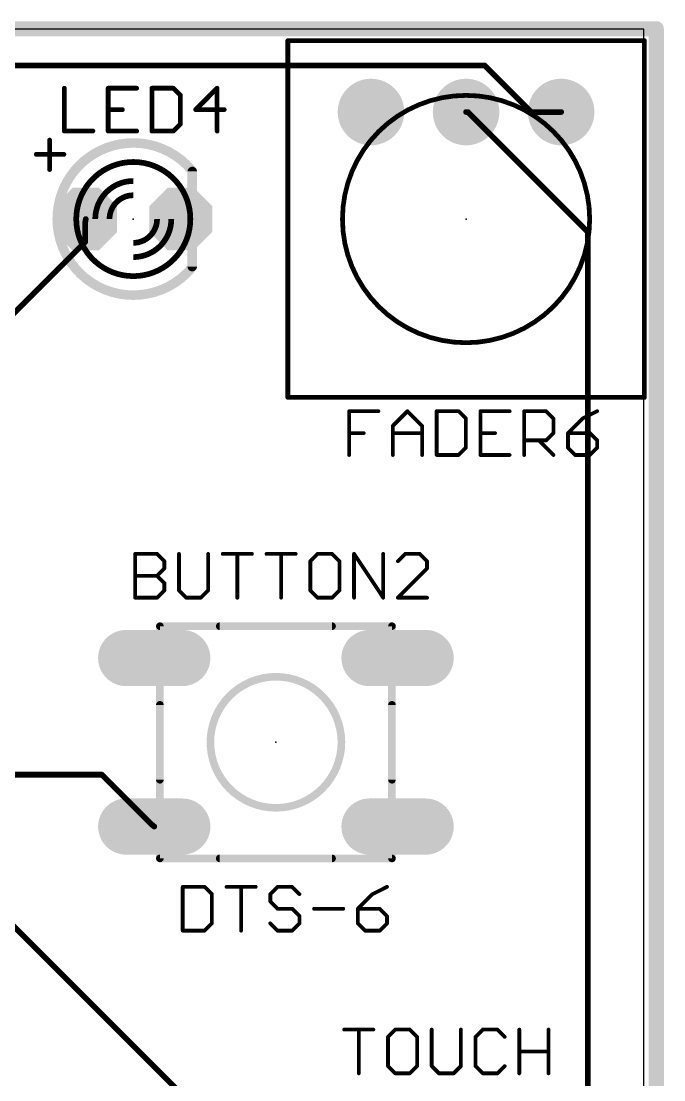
# Model space of a CAD drawing. Extents: x 0 to 101, y -4 to 80.
# Drawn here: x 83.36 to 100.53, y 51.95 to 80.21 of the extents above; entities that cross this region are included whole.
import ezdxf

# ---------------------------------------------------------------- set-up
doc = ezdxf.new("R2010")
doc.units = 0
for name, color, linetype in [('1', 14, 'CONTINUOUS'), ('16', 174, 'CONTINUOUS'), ('17', 94, 'CONTINUOUS'), ('20', 178, 'CONTINUOUS'), ('21', 251, 'CONTINUOUS'), ('23', 178, 'CONTINUOUS'), ('25', 251, 'CONTINUOUS'), ('27', 251, 'CONTINUOUS'), ('51', 251, 'CONTINUOUS')]:
    doc.layers.add(name, color=color, linetype=linetype)

# ---------------------------------------------------------------- blocks, each defined once
blk = doc.blocks.new('LONGP100')
at = {"const_width": 1}
blk.add_lwpolyline([(-0.5, 0), (0.5, 0)], dxfattribs=at)
at = {"const_width": 0.5}
for points in [[(-0.5, 0.25, 1), (-0.5, -0.25)], [(0.5, -0.25, 1), (0.5, 0.25)]]:
    blk.add_lwpolyline(points, format="xyb", dxfattribs=at)
blk = doc.blocks.new('ROUNDP')
at = {"const_width": 0.5}
blk.add_lwpolyline([(0, -0.25, 1), (0, 0.25, 1), (0, -0.25)], format="xyb", dxfattribs=at)
blk = doc.blocks.new('OCTAGONP')
at = {"const_width": 0.5}
blk.add_lwpolyline([(-0.25, -0.1036), (-0.25, 0.1036), (-0.1036, 0.25), (0.1036, 0.25), (0.25, 0.1036), (0.25, -0.1036), (0.1036, -0.25), (-0.1036, -0.25), (-0.25, -0.1036), (-0.25, 0.1036)], dxfattribs=at)

msp = doc.modelspace()

# ---------------------------------------------------------------- linework, layer by layer
at = {"layer": '1'}
for points, const_width in [([(100.33, 80.01), (0, 80.01)], 0.4064), ([(100.33, 0), (100.33, 80.01)], 0.4064), ([(81.1657, 79.0321), (95.7453, 79.0321)], 0.1524), ([(95.7453, 79.0321), (96.9899, 77.7875)], 0.1524), ([(95.3008, 77.7875), (95.25, 77.7875)], 0.1524), ([(95.3008, 77.7875), (98.5012, 74.5871)], 0.1524), ([(96.9899, 77.7875), (97.79, 77.7875)], 0.1524), ([(85.0773, 74.8538), (85.09, 74.93)], 0.1524), ([(85.0773, 74.8538), (85.0773, 74.3204)], 0.1524), ([(98.5012, 74.5871), (98.5012, 12.446)], 0.1524), ([(85.0773, 74.3204), (72.898, 62.1411)], 0.1524), ([(85.5218, 60.0964), (70.3199, 60.0964)], 0.1524), ([(86.8553, 58.7629), (85.5218, 60.0964)], 0.1524), ([(90.1446, 49.0728), (79.4766, 59.7408)], 0.1524), ([(86.8553, 58.7629), (86.92, 58.71)], 0.1524)]:
    msp.add_lwpolyline(points, dxfattribs=dict(at, const_width=const_width))
for points, const_width in [([(100.4316, 80.01, 1), (100.2284, 80.01)], 0.2032), ([(100.33, 79.9084, 1), (100.33, 80.1116)], 0.2032), ([(95.7722, 79.059, 1), (95.7184, 79.0052)], 0.0762), ([(95.7453, 78.994, 1), (95.7453, 79.0702)], 0.0762), ([(95.25, 77.8256, 1), (95.25, 77.7494)], 0.0762), ([(95.3277, 77.8144, 1), (95.2739, 77.7606)], 0.0762), ([(95.3008, 77.7494, 1), (95.3008, 77.8256)], 0.0762), ([(96.9899, 77.8256, 1), (96.9899, 77.7494)], 0.0762), ([(96.963, 77.7606, 1), (97.0168, 77.8144)], 0.0762), ([(97.79, 77.7494, 1), (97.79, 77.8256)], 0.0762), ([(85.1154, 74.8538, 1), (85.0392, 74.8538)], 0.0762), ([(85.1276, 74.9237, 1), (85.0524, 74.9363)], 0.0762), ([(85.0397, 74.8601, 1), (85.1149, 74.8475)], 0.0762), ([(98.5393, 74.5871, 1), (98.4631, 74.5871)], 0.0762), ([(98.4743, 74.5602, 1), (98.5281, 74.614)], 0.0762), ([(85.0392, 74.3204, 1), (85.1154, 74.3204)], 0.0762), ([(85.1042, 74.2935, 1), (85.0504, 74.3473)], 0.0762), ([(85.5487, 60.1233, 1), (85.4949, 60.0695)], 0.0762), ([(85.5218, 60.0583, 1), (85.5218, 60.1345)], 0.0762), ([(86.8794, 58.7924, 1), (86.8312, 58.7334)], 0.0762), ([(86.8284, 58.736, 1), (86.8822, 58.7898)], 0.0762), ([(86.8959, 58.6805, 1), (86.9441, 58.7395)], 0.0762)]:
    msp.add_lwpolyline(points, format="xyb", dxfattribs=dict(at, const_width=const_width))
at = {"layer": '16', "const_width": 0.4064}
for points in [[(100.33, 80.01), (0, 80.01)], [(100.33, 0), (100.33, 80.01)]]:
    msp.add_lwpolyline(points, dxfattribs=at)
at = {"layer": '16', "const_width": 0.2032}
for points in [[(100.4316, 80.01, 1), (100.2284, 80.01)], [(100.33, 79.9084, 1), (100.33, 80.1116)]]:
    msp.add_lwpolyline(points, format="xyb", dxfattribs=at)
at = {"layer": '20'}
for p, q in [((100, 80), (0, 80)), ((100, 0), (100, 80))]:
    msp.add_line(p, q, dxfattribs=at)
at = {"layer": '21'}
for points, const_width in [([(90.4875, 79.7243, 1), (90.4875, 79.6608)], 0.0635), ([(90.5193, 79.6925, 1), (90.4558, 79.6925)], 0.0635), ([(100.0443, 79.6925, 1), (99.9808, 79.6925)], 0.0635), ([(100.0125, 79.6608, 1), (100.0125, 79.7243)], 0.0635), ([(95.25, 71.628, 1), (95.25, 78.232, 1), (95.25, 71.628)], 0.127), ([(84.1566, 77.0382, 1), (84.0931, 77.0382)], 0.0635), ([(86.36, 76.962, 0.277), (84.5671, 75.8862)], 0.254), ([(87.921, 76.2309, 0.2226), (86.36, 76.962)], 0.254), ([(83.7692, 76.689, 1), (83.7692, 76.6255)], 0.0635), ([(84.5058, 76.6255, 1), (84.5058, 76.689)], 0.0635), ([(86.36, 76.454, 0.2361), (85.1408, 75.8444)], 0.1524), ([(87.6001, 75.8158, 0.2422), (86.36, 76.454)], 0.1524), ([(84.0931, 76.2508, 1), (84.1566, 76.2508)], 0.0635), ([(85.157, 73.9944, 0.2315), (86.36, 73.406)], 0.1524), ([(86.36, 73.406, 0.2315), (87.563, 73.9944)], 0.1524), ([(84.5957, 73.9218, 0.2691), (86.36, 72.898)], 0.254), ([(86.36, 72.898, 0.2206), (87.9112, 73.6174)], 0.254), ([(90.4875, 70.1993, 1), (90.4875, 70.1358)], 0.0635), ([(90.4558, 70.1675, 1), (90.5193, 70.1675)], 0.0635), ([(99.9808, 70.1675, 1), (100.0443, 70.1675)], 0.0635), ([(100.0125, 70.1358, 1), (100.0125, 70.1993)], 0.0635), ([(88.67, 64.1108, 1), (88.67, 64.0092)], 0.1016), ([(91.67, 64.0092, 1), (91.67, 64.1108)], 0.1016), ([(90.17, 59.21, 1), (90.17, 62.71, 1), (90.17, 59.21)], 0.2032), ([(87.1208, 61.96, 1), (87.0192, 61.96)], 0.1016), ([(93.3208, 61.96, 1), (93.2192, 61.96)], 0.1016), ([(87.0192, 59.96, 1), (87.1208, 59.96)], 0.1016), ([(93.2192, 59.96, 1), (93.3208, 59.96)], 0.1016), ([(88.67, 57.9108, 1), (88.67, 57.8092)], 0.1016), ([(91.67, 57.8092, 1), (91.67, 57.9108)], 0.1016)]:
    msp.add_lwpolyline(points, format="xyb", dxfattribs=dict(at, const_width=const_width))
for points, const_width in [([(100.0125, 79.6925), (90.4875, 79.6925)], 0.127), ([(90.4875, 79.6925), (90.4875, 70.1675)], 0.127), ([(100.0125, 70.1675), (100.0125, 79.6925)], 0.127), ([(84.1248, 76.2508), (84.1248, 77.0382)], 0.127), ([(83.7692, 76.6572), (84.5058, 76.6572)], 0.127), ([(90.4875, 70.1675), (100.0125, 70.1675)], 0.127), ([(91.67, 64.06), (88.67, 64.06)], 0.2032), ([(87.07, 59.96), (87.07, 61.96)], 0.2032), ([(93.27, 59.96), (93.27, 61.96)], 0.2032), ([(91.67, 57.86), (88.67, 57.86)], 0.2032)]:
    msp.add_lwpolyline(points, dxfattribs=dict(at, const_width=const_width))
at = {"layer": '23'}
for p in [(86.36, 74.93), (95.25, 74.93), (90.17, 60.96)]:
    msp.add_point(p, dxfattribs=at)
at = {"layer": '25'}
for points, const_width in [([(84.5185, 78.4235), (84.5185, 77.2795)], 0.127), ([(86.4505, 78.4235), (85.6879, 78.4235)], 0.127), ([(85.6879, 78.4235), (85.6879, 77.2795)], 0.127), ([(86.8573, 78.4235), (86.8573, 77.2795)], 0.127), ([(87.4293, 78.4235), (86.8573, 78.4235)], 0.127), ([(87.6199, 78.2328), (87.4293, 78.4235)], 0.127), ([(87.6199, 77.4702), (87.6199, 78.2328)], 0.127), ([(88.5987, 78.4235), (88.0267, 77.8515)], 0.127), ([(88.5987, 77.2795), (88.5987, 78.4235)], 0.127), ([(85.6879, 77.8515), (86.0692, 77.8515)], 0.127), ([(88.0267, 77.8515), (88.7893, 77.8515)], 0.127), ([(87.4293, 77.2795), (87.6199, 77.4702)], 0.127), ([(84.5185, 77.2795), (85.2812, 77.2795)], 0.127), ([(85.6879, 77.2795), (86.4505, 77.2795)], 0.127), ([(86.8573, 77.2795), (87.4293, 77.2795)], 0.127), ([(92.1258, 68.6308), (92.1258, 69.8002)], 0.1016), ([(92.1258, 69.8002), (92.9054, 69.8002)], 0.1016), ([(93.2952, 69.4104), (93.685, 69.8002)], 0.1016), ([(93.685, 69.8002), (94.0748, 69.4104)], 0.1016), ([(94.4646, 69.8002), (94.4646, 68.6308)], 0.1016), ([(95.0493, 69.8002), (94.4646, 69.8002)], 0.1016), ([(95.2442, 69.6053), (95.0493, 69.8002)], 0.1016), ([(96.4136, 69.8002), (95.634, 69.8002)], 0.1016), ([(95.634, 69.8002), (95.634, 68.6308)], 0.1016), ([(96.8034, 68.6308), (96.8034, 69.8002)], 0.1016), ([(96.8034, 69.8002), (97.3881, 69.8002)], 0.1016), ([(97.3881, 69.8002), (97.583, 69.6053)], 0.1016), ([(98.7524, 69.8002), (98.3626, 69.6053)], 0.1016), ([(95.2442, 68.8257), (95.2442, 69.6053)], 0.1016), ([(97.583, 69.6053), (97.583, 69.2155)], 0.1016), ([(98.3626, 69.6053), (97.9728, 69.2155)], 0.1016), ([(92.1258, 69.2155), (92.5156, 69.2155)], 0.1016), ([(93.2952, 68.6308), (93.2952, 69.4104)], 0.1016), ([(93.2952, 69.2155), (94.0748, 69.2155)], 0.1016), ([(94.0748, 69.4104), (94.0748, 68.6308)], 0.1016), ([(95.634, 69.2155), (96.0238, 69.2155)], 0.1016), ([(97.583, 69.2155), (97.3881, 69.0206)], 0.1016), ([(97.9728, 69.2155), (97.9728, 68.8257)], 0.1016), ([(98.5575, 69.2155), (97.9728, 69.2155)], 0.1016), ([(98.7524, 69.0206), (98.5575, 69.2155)], 0.1016), ([(97.3881, 69.0206), (96.8034, 69.0206)], 0.1016), ([(97.1932, 69.0206), (97.583, 68.6308)], 0.1016), ([(98.7524, 68.8257), (98.7524, 69.0206)], 0.1016), ([(95.0493, 68.6308), (95.2442, 68.8257)], 0.1016), ([(97.9728, 68.8257), (98.1677, 68.6308)], 0.1016), ([(98.5575, 68.6308), (98.7524, 68.8257)], 0.1016), ([(94.4646, 68.6308), (95.0493, 68.6308)], 0.1016), ([(95.634, 68.6308), (96.4136, 68.6308)], 0.1016), ([(98.1677, 68.6308), (98.5575, 68.6308)], 0.1016), ([(86.4108, 64.8208), (86.4108, 65.9902)], 0.1016), ([(86.4108, 65.9902), (86.9955, 65.9902)], 0.1016), ([(86.9955, 65.9902), (87.1904, 65.7953)], 0.1016), ([(87.5802, 65.9902), (87.5802, 65.0157)], 0.1016), ([(88.3598, 65.0157), (88.3598, 65.9902)], 0.1016), ([(88.7496, 65.9902), (89.5292, 65.9902)], 0.1016), ([(89.1394, 64.8208), (89.1394, 65.9902)], 0.1016), ([(89.919, 65.9902), (90.6986, 65.9902)], 0.1016), ([(90.3088, 64.8208), (90.3088, 65.9902)], 0.1016), ([(91.2833, 65.9902), (91.0884, 65.7953)], 0.1016), ([(91.6731, 65.9902), (91.2833, 65.9902)], 0.1016), ([(91.868, 65.7953), (91.6731, 65.9902)], 0.1016), ([(92.2578, 64.8208), (92.2578, 65.9902)], 0.1016), ([(92.2578, 65.9902), (93.0374, 64.8208)], 0.1016), ([(93.0374, 64.8208), (93.0374, 65.9902)], 0.1016), ([(93.6221, 65.9902), (93.4272, 65.7953)], 0.1016), ([(94.0119, 65.9902), (93.6221, 65.9902)], 0.1016), ([(94.2068, 65.7953), (94.0119, 65.9902)], 0.1016), ([(87.1904, 65.6004), (86.9955, 65.4055)], 0.1016), ([(87.1904, 65.7953), (87.1904, 65.6004)], 0.1016), ([(91.0884, 65.7953), (91.0884, 65.0157)], 0.1016), ([(91.868, 65.0157), (91.868, 65.7953)], 0.1016), ([(93.4272, 64.8208), (94.2068, 65.6004)], 0.1016), ([(94.2068, 65.6004), (94.2068, 65.7953)], 0.1016), ([(86.4108, 65.4055), (86.9955, 65.4055)], 0.1016), ([(86.9955, 65.4055), (87.1904, 65.2106)], 0.1016), ([(87.1904, 65.0157), (86.9955, 64.8208)], 0.1016), ([(87.1904, 65.2106), (87.1904, 65.0157)], 0.1016), ([(87.5802, 65.0157), (87.7751, 64.8208)], 0.1016), ([(88.1649, 64.8208), (88.3598, 65.0157)], 0.1016), ([(91.0884, 65.0157), (91.2833, 64.8208)], 0.1016), ([(91.6731, 64.8208), (91.868, 65.0157)], 0.1016), ([(86.9955, 64.8208), (86.4108, 64.8208)], 0.1016), ([(87.7751, 64.8208), (88.1649, 64.8208)], 0.1016), ([(91.2833, 64.8208), (91.6731, 64.8208)], 0.1016), ([(94.2068, 64.8208), (93.4272, 64.8208)], 0.1016), ([(91.9938, 53.2902), (92.7734, 53.2902)], 0.1016), ([(92.3836, 52.1208), (92.3836, 53.2902)], 0.1016), ([(93.3581, 53.2902), (93.1632, 53.0953)], 0.1016), ([(93.1632, 53.0953), (93.1632, 52.3157)], 0.1016), ([(93.7479, 53.2902), (93.3581, 53.2902)], 0.1016), ([(93.9428, 53.0953), (93.7479, 53.2902)], 0.1016), ([(93.9428, 52.3157), (93.9428, 53.0953)], 0.1016), ([(94.3326, 53.2902), (94.3326, 52.3157)], 0.1016), ([(95.1122, 52.3157), (95.1122, 53.2902)], 0.1016), ([(95.6969, 53.2902), (95.502, 53.0953)], 0.1016), ([(95.502, 53.0953), (95.502, 52.3157)], 0.1016), ([(96.0867, 53.2902), (95.6969, 53.2902)], 0.1016), ([(96.2816, 53.0953), (96.0867, 53.2902)], 0.1016), ([(96.6714, 52.1208), (96.6714, 53.2902)], 0.1016), ([(97.451, 53.2902), (97.451, 52.1208)], 0.1016), ([(96.6714, 52.7055), (97.451, 52.7055)], 0.1016), ([(93.1632, 52.3157), (93.3581, 52.1208)], 0.1016), ([(93.7479, 52.1208), (93.9428, 52.3157)], 0.1016), ([(94.3326, 52.3157), (94.5275, 52.1208)], 0.1016), ([(94.9173, 52.1208), (95.1122, 52.3157)], 0.1016), ([(95.502, 52.3157), (95.6969, 52.1208)], 0.1016), ([(96.0867, 52.1208), (96.2816, 52.3157)], 0.1016), ([(93.3581, 52.1208), (93.7479, 52.1208)], 0.1016), ([(94.5275, 52.1208), (94.9173, 52.1208)], 0.1016), ([(95.6969, 52.1208), (96.0867, 52.1208)], 0.1016)]:
    msp.add_lwpolyline(points, dxfattribs=dict(at, const_width=const_width))
for points, const_width in [([(84.5503, 78.4235, 1), (84.4868, 78.4235)], 0.0635), ([(85.7196, 78.4235, 1), (85.6561, 78.4235)], 0.0635), ([(85.6879, 78.4552, 1), (85.6879, 78.3917)], 0.0635), ([(86.4505, 78.3917, 1), (86.4505, 78.4552)], 0.0635), ([(86.889, 78.4235, 1), (86.8255, 78.4235)], 0.0635), ([(86.8573, 78.4552, 1), (86.8573, 78.3917)], 0.0635), ([(87.4517, 78.4459, 1), (87.4068, 78.401)], 0.0635), ([(87.4293, 78.3917, 1), (87.4293, 78.4552)], 0.0635), ([(87.6517, 78.2328, 1), (87.5882, 78.2328)], 0.0635), ([(88.6304, 78.4235, 1), (88.5669, 78.4235)], 0.0635), ([(88.6211, 78.401, 1), (88.5762, 78.4459)], 0.0635), ([(87.5975, 78.2104, 1), (87.6424, 78.2553)], 0.0635), ([(85.6879, 77.8832, 1), (85.6879, 77.8197)], 0.0635), ([(86.0692, 77.8197, 1), (86.0692, 77.8832)], 0.0635), ([(88.0267, 77.8832, 1), (88.0267, 77.8197)], 0.0635), ([(88.0042, 77.8739, 1), (88.0491, 77.829)], 0.0635), ([(88.7893, 77.8197, 1), (88.7893, 77.8832)], 0.0635), ([(87.5882, 77.4702, 1), (87.6517, 77.4702)], 0.0635), ([(87.6424, 77.4477, 1), (87.5975, 77.4926)], 0.0635), ([(84.5185, 77.3113, 1), (84.5185, 77.2477)], 0.0635), ([(84.4868, 77.2795, 1), (84.5503, 77.2795)], 0.0635), ([(85.2812, 77.2477, 1), (85.2812, 77.3113)], 0.0635), ([(85.6879, 77.3113, 1), (85.6879, 77.2477)], 0.0635), ([(85.6561, 77.2795, 1), (85.7196, 77.2795)], 0.0635), ([(86.4505, 77.2477, 1), (86.4505, 77.3113)], 0.0635), ([(86.8573, 77.3113, 1), (86.8573, 77.2477)], 0.0635), ([(86.8255, 77.2795, 1), (86.889, 77.2795)], 0.0635), ([(87.4068, 77.302, 1), (87.4517, 77.257)], 0.0635), ([(87.4293, 77.2477, 1), (87.4293, 77.3113)], 0.0635), ([(88.5669, 77.2795, 1), (88.6304, 77.2795)], 0.0635), ([(92.1512, 69.8002, 1), (92.1004, 69.8002)], 0.0508), ([(92.1258, 69.8256, 1), (92.1258, 69.7748)], 0.0508), ([(92.9054, 69.7748, 1), (92.9054, 69.8256)], 0.0508), ([(93.703, 69.8182, 1), (93.667, 69.7822)], 0.0508), ([(93.703, 69.7822, 1), (93.667, 69.8182)], 0.0508), ([(94.49, 69.8002, 1), (94.4392, 69.8002)], 0.0508), ([(94.4646, 69.8256, 1), (94.4646, 69.7748)], 0.0508), ([(95.0673, 69.8182, 1), (95.0313, 69.7822)], 0.0508), ([(95.0493, 69.7748, 1), (95.0493, 69.8256)], 0.0508), ([(95.634, 69.8256, 1), (95.634, 69.7748)], 0.0508), ([(95.6594, 69.8002, 1), (95.6086, 69.8002)], 0.0508), ([(96.4136, 69.7748, 1), (96.4136, 69.8256)], 0.0508), ([(96.8288, 69.8002, 1), (96.778, 69.8002)], 0.0508), ([(96.8034, 69.8256, 1), (96.8034, 69.7748)], 0.0508), ([(97.406, 69.8182, 1), (97.3701, 69.7822)], 0.0508), ([(97.3881, 69.7748, 1), (97.3881, 69.8256)], 0.0508), ([(98.7637, 69.7775, 1), (98.741, 69.8229)], 0.0508), ([(95.2696, 69.6053, 1), (95.2188, 69.6053)], 0.0508), ([(95.2262, 69.5873, 1), (95.2622, 69.6233)], 0.0508), ([(97.6084, 69.6053, 1), (97.5576, 69.6053)], 0.0508), ([(97.565, 69.5873, 1), (97.6009, 69.6233)], 0.0508), ([(98.3512, 69.628, 1), (98.3739, 69.5826)], 0.0508), ([(98.3805, 69.5873, 1), (98.3446, 69.6233)], 0.0508), ([(92.1258, 69.2409, 1), (92.1258, 69.1901)], 0.0508), ([(92.5156, 69.1901, 1), (92.5156, 69.2409)], 0.0508), ([(93.2772, 69.4284, 1), (93.3132, 69.3924)], 0.0508), ([(93.3206, 69.4104, 1), (93.2698, 69.4104)], 0.0508), ([(93.2952, 69.2409, 1), (93.2952, 69.1901)], 0.0508), ([(94.1002, 69.4104, 1), (94.0494, 69.4104)], 0.0508), ([(94.0568, 69.3924, 1), (94.0928, 69.4284)], 0.0508), ([(94.0748, 69.1901, 1), (94.0748, 69.2409)], 0.0508), ([(95.634, 69.2409, 1), (95.634, 69.1901)], 0.0508), ([(96.0238, 69.1901, 1), (96.0238, 69.2409)], 0.0508), ([(97.6009, 69.1975, 1), (97.565, 69.2335)], 0.0508), ([(97.9548, 69.2335, 1), (97.9907, 69.1975)], 0.0508), ([(97.9982, 69.2155, 1), (97.9474, 69.2155)], 0.0508), ([(97.9728, 69.2409, 1), (97.9728, 69.1901)], 0.0508), ([(98.5754, 69.2335, 1), (98.5395, 69.1975)], 0.0508), ([(98.5575, 69.1901, 1), (98.5575, 69.2409)], 0.0508), ([(96.8034, 69.046, 1), (96.8034, 68.9952)], 0.0508), ([(97.2111, 69.0386, 1), (97.1752, 69.0026)], 0.0508), ([(97.3701, 69.0386, 1), (97.406, 69.0026)], 0.0508), ([(97.3881, 68.9952, 1), (97.3881, 69.046)], 0.0508), ([(97.5576, 69.2155, 1), (97.6084, 69.2155)], 0.0508), ([(98.7778, 69.0206, 1), (98.727, 69.0206)], 0.0508), ([(98.7344, 69.0026, 1), (98.7703, 69.0386)], 0.0508), ([(95.2188, 68.8257, 1), (95.2696, 68.8257)], 0.0508), ([(95.2622, 68.8077, 1), (95.2262, 68.8437)], 0.0508), ([(97.9907, 68.8437, 1), (97.9548, 68.8077)], 0.0508), ([(97.9474, 68.8257, 1), (97.9982, 68.8257)], 0.0508), ([(98.727, 68.8257, 1), (98.7778, 68.8257)], 0.0508), ([(98.7703, 68.8077, 1), (98.7344, 68.8437)], 0.0508), ([(92.1004, 68.6308, 1), (92.1512, 68.6308)], 0.0508), ([(93.2698, 68.6308, 1), (93.3206, 68.6308)], 0.0508), ([(94.0494, 68.6308, 1), (94.1002, 68.6308)], 0.0508), ([(94.4646, 68.6562, 1), (94.4646, 68.6054)], 0.0508), ([(94.4392, 68.6308, 1), (94.49, 68.6308)], 0.0508), ([(95.0313, 68.6488, 1), (95.0673, 68.6128)], 0.0508), ([(95.0493, 68.6054, 1), (95.0493, 68.6562)], 0.0508), ([(95.634, 68.6562, 1), (95.634, 68.6054)], 0.0508), ([(95.6086, 68.6308, 1), (95.6594, 68.6308)], 0.0508), ([(96.4136, 68.6054, 1), (96.4136, 68.6562)], 0.0508), ([(96.778, 68.6308, 1), (96.8288, 68.6308)], 0.0508), ([(97.565, 68.6128, 1), (97.6009, 68.6488)], 0.0508), ([(98.1677, 68.6562, 1), (98.1677, 68.6054)], 0.0508), ([(98.1497, 68.6128, 1), (98.1856, 68.6488)], 0.0508), ([(98.5395, 68.6488, 1), (98.5754, 68.6128)], 0.0508), ([(98.5575, 68.6054, 1), (98.5575, 68.6562)], 0.0508), ([(86.4362, 65.9902, 1), (86.3854, 65.9902)], 0.0508), ([(86.4108, 66.0156, 1), (86.4108, 65.9648)], 0.0508), ([(87.0135, 66.0082, 1), (86.9775, 65.9722)], 0.0508), ([(86.9955, 65.9648, 1), (86.9955, 66.0156)], 0.0508), ([(87.6056, 65.9902, 1), (87.5548, 65.9902)], 0.0508), ([(88.3852, 65.9902, 1), (88.3344, 65.9902)], 0.0508), ([(88.7496, 66.0156, 1), (88.7496, 65.9648)], 0.0508), ([(89.1648, 65.9902, 1), (89.114, 65.9902)], 0.0508), ([(89.5292, 65.9648, 1), (89.5292, 66.0156)], 0.0508), ([(89.919, 66.0156, 1), (89.919, 65.9648)], 0.0508), ([(90.3342, 65.9902, 1), (90.2834, 65.9902)], 0.0508), ([(90.6986, 65.9648, 1), (90.6986, 66.0156)], 0.0508), ([(91.2833, 66.0156, 1), (91.2833, 65.9648)], 0.0508), ([(91.3012, 65.9722, 1), (91.2653, 66.0082)], 0.0508), ([(91.691, 66.0082, 1), (91.6551, 65.9722)], 0.0508), ([(91.6731, 65.9648, 1), (91.6731, 66.0156)], 0.0508), ([(92.2832, 65.9902, 1), (92.2324, 65.9902)], 0.0508), ([(92.2789, 66.0043, 1), (92.2367, 65.9761)], 0.0508), ([(93.0628, 65.9902, 1), (93.012, 65.9902)], 0.0508), ([(93.6221, 66.0156, 1), (93.6221, 65.9648)], 0.0508), ([(93.64, 65.9722, 1), (93.6041, 66.0082)], 0.0508), ([(94.0298, 66.0082, 1), (93.9939, 65.9722)], 0.0508), ([(94.0119, 65.9648, 1), (94.0119, 66.0156)], 0.0508), ([(87.2158, 65.7953, 1), (87.165, 65.7953)], 0.0508), ([(87.165, 65.6004, 1), (87.2158, 65.6004)], 0.0508), ([(87.1724, 65.7773, 1), (87.2084, 65.8133)], 0.0508), ([(87.2084, 65.5824, 1), (87.1724, 65.6184)], 0.0508), ([(91.0704, 65.8133, 1), (91.1063, 65.7773)], 0.0508), ([(91.1138, 65.7953, 1), (91.063, 65.7953)], 0.0508), ([(91.8934, 65.7953, 1), (91.8426, 65.7953)], 0.0508), ([(91.85, 65.7773, 1), (91.8859, 65.8133)], 0.0508), ([(93.4092, 65.8133, 1), (93.4451, 65.7773)], 0.0508), ([(94.2322, 65.7953, 1), (94.1814, 65.7953)], 0.0508), ([(94.1814, 65.6004, 1), (94.2322, 65.6004)], 0.0508), ([(94.1888, 65.7773, 1), (94.2247, 65.8133)], 0.0508), ([(94.2247, 65.5824, 1), (94.1888, 65.6184)], 0.0508), ([(86.4108, 65.4309, 1), (86.4108, 65.3801)], 0.0508), ([(87.0135, 65.4235, 1), (86.9775, 65.3875)], 0.0508), ([(86.9775, 65.4235, 1), (87.0135, 65.3875)], 0.0508), ([(86.9955, 65.3801, 1), (86.9955, 65.4309)], 0.0508), ([(87.2158, 65.2106, 1), (87.165, 65.2106)], 0.0508), ([(87.165, 65.0157, 1), (87.2158, 65.0157)], 0.0508), ([(87.1724, 65.1926, 1), (87.2084, 65.2286)], 0.0508), ([(87.2084, 64.9977, 1), (87.1724, 65.0337)], 0.0508), ([(87.5982, 65.0337, 1), (87.5622, 64.9977)], 0.0508), ([(87.5548, 65.0157, 1), (87.6056, 65.0157)], 0.0508), ([(88.3344, 65.0157, 1), (88.3852, 65.0157)], 0.0508), ([(88.3778, 64.9977, 1), (88.3418, 65.0337)], 0.0508), ([(91.1063, 65.0337, 1), (91.0704, 64.9977)], 0.0508), ([(91.063, 65.0157, 1), (91.1138, 65.0157)], 0.0508), ([(91.8426, 65.0157, 1), (91.8934, 65.0157)], 0.0508), ([(91.8859, 64.9977, 1), (91.85, 65.0337)], 0.0508), ([(86.4108, 64.8462, 1), (86.4108, 64.7954)], 0.0508), ([(86.3854, 64.8208, 1), (86.4362, 64.8208)], 0.0508), ([(86.9775, 64.8388, 1), (87.0135, 64.8028)], 0.0508), ([(86.9955, 64.7954, 1), (86.9955, 64.8462)], 0.0508), ([(87.7751, 64.8462, 1), (87.7751, 64.7954)], 0.0508), ([(87.7571, 64.8028, 1), (87.7931, 64.8388)], 0.0508), ([(88.1469, 64.8388, 1), (88.1829, 64.8028)], 0.0508), ([(88.1649, 64.7954, 1), (88.1649, 64.8462)], 0.0508), ([(89.114, 64.8208, 1), (89.1648, 64.8208)], 0.0508), ([(90.2834, 64.8208, 1), (90.3342, 64.8208)], 0.0508), ([(91.2833, 64.8462, 1), (91.2833, 64.7954)], 0.0508), ([(91.2653, 64.8028, 1), (91.3012, 64.8388)], 0.0508), ([(91.6551, 64.8388, 1), (91.691, 64.8028)], 0.0508), ([(91.6731, 64.7954, 1), (91.6731, 64.8462)], 0.0508), ([(92.2324, 64.8208, 1), (92.2832, 64.8208)], 0.0508), ([(93.012, 64.8208, 1), (93.0628, 64.8208)], 0.0508), ([(93.0162, 64.8067, 1), (93.0585, 64.8349)], 0.0508), ([(93.4092, 64.8388, 1), (93.4451, 64.8028)], 0.0508), ([(93.4272, 64.8462, 1), (93.4272, 64.7954)], 0.0508), ([(94.2068, 64.7954, 1), (94.2068, 64.8462)], 0.0508), ([(91.9938, 53.3156, 1), (91.9938, 53.2648)], 0.0508), ([(92.409, 53.2902, 1), (92.3582, 53.2902)], 0.0508), ([(92.7734, 53.2648, 1), (92.7734, 53.3156)], 0.0508), ([(93.1452, 53.1133, 1), (93.1812, 53.0773)], 0.0508), ([(93.1886, 53.0953, 1), (93.1378, 53.0953)], 0.0508), ([(93.3581, 53.3156, 1), (93.3581, 53.2648)], 0.0508), ([(93.3761, 53.2722, 1), (93.3401, 53.3082)], 0.0508), ([(93.7659, 53.3082, 1), (93.7299, 53.2722)], 0.0508), ([(93.7479, 53.2648, 1), (93.7479, 53.3156)], 0.0508), ([(93.9682, 53.0953, 1), (93.9174, 53.0953)], 0.0508), ([(93.9248, 53.0773, 1), (93.9608, 53.1133)], 0.0508), ([(94.358, 53.2902, 1), (94.3072, 53.2902)], 0.0508), ([(95.1376, 53.2902, 1), (95.0868, 53.2902)], 0.0508), ([(95.484, 53.1133, 1), (95.52, 53.0773)], 0.0508), ([(95.5274, 53.0953, 1), (95.4766, 53.0953)], 0.0508), ([(95.6969, 53.3156, 1), (95.6969, 53.2648)], 0.0508), ([(95.7149, 53.2722, 1), (95.6789, 53.3082)], 0.0508), ([(96.1047, 53.3082, 1), (96.0687, 53.2722)], 0.0508), ([(96.0867, 53.2648, 1), (96.0867, 53.3156)], 0.0508), ([(96.2636, 53.0773, 1), (96.2996, 53.1133)], 0.0508), ([(96.6968, 53.2902, 1), (96.646, 53.2902)], 0.0508), ([(97.4764, 53.2902, 1), (97.4256, 53.2902)], 0.0508), ([(96.6714, 52.7309, 1), (96.6714, 52.6801)], 0.0508), ([(97.451, 52.6801, 1), (97.451, 52.7309)], 0.0508), ([(93.1812, 52.3337, 1), (93.1452, 52.2977)], 0.0508), ([(93.1378, 52.3157, 1), (93.1886, 52.3157)], 0.0508), ([(93.9174, 52.3157, 1), (93.9682, 52.3157)], 0.0508), ([(93.9608, 52.2977, 1), (93.9248, 52.3337)], 0.0508), ([(94.3506, 52.3337, 1), (94.3146, 52.2977)], 0.0508), ([(94.3072, 52.3157, 1), (94.358, 52.3157)], 0.0508), ([(95.0868, 52.3157, 1), (95.1376, 52.3157)], 0.0508), ([(95.1302, 52.2977, 1), (95.0942, 52.3337)], 0.0508), ([(95.52, 52.3337, 1), (95.484, 52.2977)], 0.0508), ([(95.4766, 52.3157, 1), (95.5274, 52.3157)], 0.0508), ([(96.2996, 52.2977, 1), (96.2636, 52.3337)], 0.0508), ([(92.3582, 52.1208, 1), (92.409, 52.1208)], 0.0508), ([(93.3581, 52.1462, 1), (93.3581, 52.0954)], 0.0508), ([(93.3401, 52.1028, 1), (93.3761, 52.1388)], 0.0508), ([(93.7299, 52.1388, 1), (93.7659, 52.1028)], 0.0508), ([(93.7479, 52.0954, 1), (93.7479, 52.1462)], 0.0508), ([(94.5275, 52.1462, 1), (94.5275, 52.0954)], 0.0508), ([(94.5095, 52.1028, 1), (94.5455, 52.1388)], 0.0508), ([(94.8993, 52.1388, 1), (94.9353, 52.1028)], 0.0508), ([(94.9173, 52.0954, 1), (94.9173, 52.1462)], 0.0508), ([(95.6969, 52.1462, 1), (95.6969, 52.0954)], 0.0508), ([(95.6789, 52.1028, 1), (95.7149, 52.1388)], 0.0508), ([(96.0687, 52.1388, 1), (96.1047, 52.1028)], 0.0508), ([(96.0867, 52.0954, 1), (96.0867, 52.1462)], 0.0508), ([(96.646, 52.1208, 1), (96.6968, 52.1208)], 0.0508), ([(97.4256, 52.1208, 1), (97.4764, 52.1208)], 0.0508)]:
    msp.add_lwpolyline(points, format="xyb", dxfattribs=dict(at, const_width=const_width))
at = {"layer": '27', "const_width": 0.1016}
for points in [[(87.6808, 57.1002), (87.6808, 55.9308)], [(88.2655, 57.1002), (87.6808, 57.1002)], [(88.4604, 56.9053), (88.2655, 57.1002)], [(88.8502, 57.1002), (89.6298, 57.1002)], [(89.24, 55.9308), (89.24, 57.1002)], [(90.2145, 57.1002), (90.0196, 56.9053)], [(90.6043, 57.1002), (90.2145, 57.1002)], [(90.7992, 56.9053), (90.6043, 57.1002)], [(93.138, 57.1002), (92.7482, 56.9053)], [(88.4604, 56.1257), (88.4604, 56.9053)], [(90.0196, 56.9053), (90.0196, 56.7104)], [(92.7482, 56.9053), (92.3584, 56.5155)], [(90.0196, 56.7104), (90.2145, 56.5155)], [(90.2145, 56.5155), (90.6043, 56.5155)], [(90.6043, 56.5155), (90.7992, 56.3206)], [(91.189, 56.5155), (91.9686, 56.5155)], [(92.3584, 56.5155), (92.3584, 56.1257)], [(92.9431, 56.5155), (92.3584, 56.5155)], [(93.138, 56.3206), (92.9431, 56.5155)], [(90.7992, 56.3206), (90.7992, 56.1257)], [(93.138, 56.1257), (93.138, 56.3206)], [(87.6808, 55.9308), (88.2655, 55.9308)], [(88.2655, 55.9308), (88.4604, 56.1257)], [(90.2145, 55.9308), (90.0196, 56.1257)], [(90.6043, 55.9308), (90.2145, 55.9308)], [(90.7992, 56.1257), (90.6043, 55.9308)], [(92.3584, 56.1257), (92.5533, 55.9308)], [(92.5533, 55.9308), (92.9431, 55.9308)], [(92.9431, 55.9308), (93.138, 56.1257)]]:
    msp.add_lwpolyline(points, dxfattribs=at)
at = {"layer": '27', "const_width": 0.0508}
for points in [[(87.7062, 57.1002, 1), (87.6554, 57.1002)], [(87.6808, 57.1256, 1), (87.6808, 57.0748)], [(88.2835, 57.1182, 1), (88.2475, 57.0822)], [(88.2655, 57.0748, 1), (88.2655, 57.1256)], [(88.8502, 57.1256, 1), (88.8502, 57.0748)], [(89.2654, 57.1002, 1), (89.2146, 57.1002)], [(89.6298, 57.0748, 1), (89.6298, 57.1256)], [(90.2145, 57.1256, 1), (90.2145, 57.0748)], [(90.2325, 57.0822, 1), (90.1965, 57.1182)], [(90.6223, 57.1182, 1), (90.5863, 57.0822)], [(90.6043, 57.0748, 1), (90.6043, 57.1256)], [(93.1493, 57.0775, 1), (93.1266, 57.1229)], [(88.4858, 56.9053, 1), (88.435, 56.9053)], [(88.4424, 56.8873, 1), (88.4784, 56.9233)], [(90.0016, 56.9233, 1), (90.0376, 56.8873)], [(90.045, 56.9053, 1), (89.9942, 56.9053)], [(90.7812, 56.8873, 1), (90.8172, 56.9233)], [(92.7368, 56.928, 1), (92.7595, 56.8826)], [(92.7661, 56.8873, 1), (92.7302, 56.9233)], [(90.0376, 56.7284, 1), (90.0016, 56.6924)], [(89.9942, 56.7104, 1), (90.045, 56.7104)], [(90.2145, 56.5409, 1), (90.2145, 56.4901)], [(90.1965, 56.4975, 1), (90.2325, 56.5335)], [(90.6223, 56.5335, 1), (90.5863, 56.4975)], [(90.6043, 56.4901, 1), (90.6043, 56.5409)], [(91.189, 56.5409, 1), (91.189, 56.4901)], [(91.9686, 56.4901, 1), (91.9686, 56.5409)], [(92.3404, 56.5335, 1), (92.3763, 56.4975)], [(92.3838, 56.5155, 1), (92.333, 56.5155)], [(92.3584, 56.5409, 1), (92.3584, 56.4901)], [(92.961, 56.5335, 1), (92.9251, 56.4975)], [(92.9431, 56.4901, 1), (92.9431, 56.5409)], [(90.8246, 56.3206, 1), (90.7738, 56.3206)], [(90.7812, 56.3026, 1), (90.8172, 56.3386)], [(93.1634, 56.3206, 1), (93.1126, 56.3206)], [(93.12, 56.3026, 1), (93.1559, 56.3386)], [(87.6808, 55.9562, 1), (87.6808, 55.9054)], [(88.2475, 55.9488, 1), (88.2835, 55.9128)], [(88.2655, 55.9054, 1), (88.2655, 55.9562)], [(88.435, 56.1257, 1), (88.4858, 56.1257)], [(88.4784, 56.1077, 1), (88.4424, 56.1437)], [(90.0376, 56.1437, 1), (90.0016, 56.1077)], [(90.2145, 55.9562, 1), (90.2145, 55.9054)], [(90.1965, 55.9128, 1), (90.2325, 55.9488)], [(90.5863, 55.9488, 1), (90.6223, 55.9128)], [(90.6043, 55.9054, 1), (90.6043, 55.9562)], [(90.7738, 56.1257, 1), (90.8246, 56.1257)], [(90.8172, 56.1077, 1), (90.7812, 56.1437)], [(92.3763, 56.1437, 1), (92.3404, 56.1077)], [(92.333, 56.1257, 1), (92.3838, 56.1257)], [(92.5533, 55.9562, 1), (92.5533, 55.9054)], [(92.5353, 55.9128, 1), (92.5712, 55.9488)], [(92.9251, 55.9488, 1), (92.961, 55.9128)], [(92.9431, 55.9054, 1), (92.9431, 55.9562)], [(93.1126, 56.1257, 1), (93.1634, 56.1257)], [(93.1559, 56.1077, 1), (93.12, 56.1437)], [(87.6554, 55.9308, 1), (87.7062, 55.9308)], [(89.2146, 55.9308, 1), (89.2654, 55.9308)]]:
    msp.add_lwpolyline(points, format="xyb", dxfattribs=at)
at = {"layer": '51'}
for points, const_width in [([(87.9348, 73.66), (87.9348, 76.2)], 0.254), ([(87.07, 64.06), (93.27, 64.06)], 0.2032), ([(87.07, 57.86), (87.07, 64.06)], 0.2032), ([(93.27, 64.06), (93.27, 57.86)], 0.2032), ([(93.27, 57.86), (87.07, 57.86)], 0.2032)]:
    msp.add_lwpolyline(points, dxfattribs=dict(at, const_width=const_width))
for points, const_width in [([(87.9983, 76.2, 1), (87.8713, 76.2)], 0.127), ([(84.5709, 75.8934, 0.1241), (84.328, 74.93)], 0.254), ([(85.1892, 75.9056, 0.1754), (84.836, 74.93)], 0.1524), ([(86.36, 75.946, 0.4142), (85.344, 74.93)], 0.1524), ([(87.884, 74.93, 0.179), (87.5171, 75.9218)], 0.1524), ([(86.36, 75.565, 0.4142), (85.725, 74.93)], 0.1524), ([(84.328, 74.93, 0.1388), (84.6294, 73.865)], 0.254), ([(84.836, 74.93, 0.1837), (85.2209, 73.9175)], 0.1524), ([(86.36, 74.295, 0.4142), (86.995, 74.93)], 0.1524), ([(86.36, 73.914, 0.4142), (87.376, 74.93)], 0.1524), ([(87.5308, 73.9544, 0.1754), (87.884, 74.93)], 0.1524), ([(87.8713, 73.66, 1), (87.9983, 73.66)], 0.127), ([(87.07, 64.1108, 1), (87.07, 64.0092)], 0.1016), ([(87.1208, 64.06, 1), (87.0192, 64.06)], 0.1016), ([(93.3208, 64.06, 1), (93.2192, 64.06)], 0.1016), ([(93.27, 64.0092, 1), (93.27, 64.1108)], 0.1016), ([(90.17, 59.21, 1), (90.17, 62.71, 1), (90.17, 59.21)], 0.2032), ([(87.07, 57.9108, 1), (87.07, 57.8092)], 0.1016), ([(93.27, 57.8092, 1), (93.27, 57.9108)], 0.1016), ([(87.0192, 57.86, 1), (87.1208, 57.86)], 0.1016), ([(93.2192, 57.86, 1), (93.3208, 57.86)], 0.1016)]:
    msp.add_lwpolyline(points, format="xyb", dxfattribs=dict(at, const_width=const_width))

# ---------------------------------------------------------------- block references
at = {"layer": '17', "xscale": 1.778, "yscale": 1.778, "rotation": 180}
for p in [(92.71, 77.7875), (92.71, 77.7875), (95.25, 77.7875), (95.25, 77.7875), (97.79, 77.7875), (97.79, 77.7875)]:
    msp.add_blockref('ROUNDP', p, dxfattribs=at)
at = {"layer": '17'}
for name, p, xscale, yscale in [('OCTAGONP', (85.09, 74.93), 1.6764, 1.6764), ('OCTAGONP', (85.09, 74.93), 1.6764, 1.6764), ('OCTAGONP', (87.63, 74.93), 1.6764, 1.6764), ('OCTAGONP', (87.63, 74.93), 1.6764, 1.6764), ('LONGP100', (86.92, 63.21), 1.5, 1.5), ('LONGP100', (86.92, 63.21), 1.5, 1.5), ('LONGP100', (93.42, 63.21), 1.5, 1.5), ('LONGP100', (93.42, 63.21), 1.5, 1.5), ('LONGP100', (86.92, 58.71), 1.5, 1.5), ('LONGP100', (86.92, 58.71), 1.5, 1.5), ('LONGP100', (93.42, 58.71), 1.5, 1.5), ('LONGP100', (93.42, 58.71), 1.5, 1.5)]:
    msp.add_blockref(name, p, dxfattribs=dict(at, xscale=xscale, yscale=yscale))

doc.saveas('drawing.dxf')
